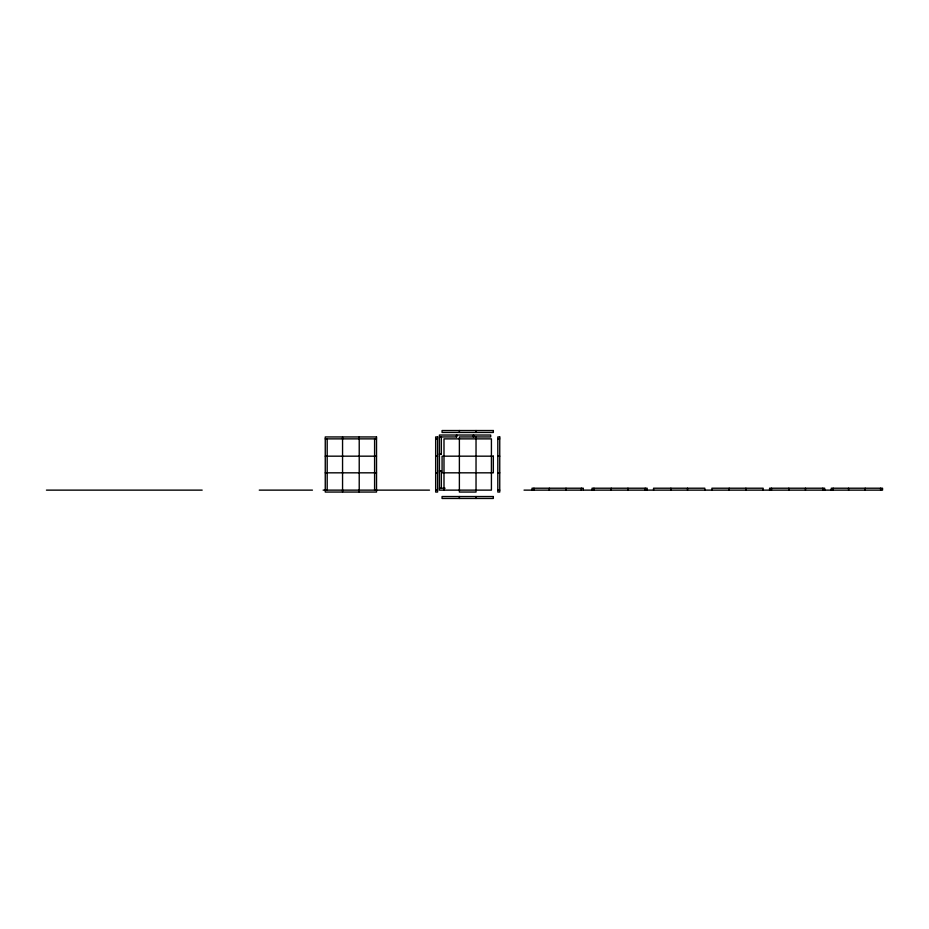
<?xml version="1.0" encoding="UTF-8"?>
<svg xmlns="http://www.w3.org/2000/svg" width="929" height="929" viewBox="0 0 929 929"><rect width="100%" height="100%" fill="white"/><g stroke="black" fill="none" stroke-linecap="round" stroke-linejoin="round"><path stroke-width="1.39" d="M439.417 436.944L456.72 436.944L456.72 435.027M325.255 438.871L376.524 438.871M435.666 438.871L437.594 438.871M497.816 438.871L499.744 438.871M439.417 454.037L441.345 454.037M439.417 454.246L441.345 454.246L441.345 436.944M325.255 456.174L376.524 456.174M435.666 456.174L437.594 456.174M497.816 456.174L499.744 456.174M439.417 470.91L441.345 470.91L441.345 488.213M439.417 471.119L441.345 471.119M325.255 472.826L376.524 472.826M435.666 472.826L437.594 472.826M497.816 472.826L499.744 472.826M439.417 488.213L445.119 488.213M46.45 490.129L202.162 490.129M259.261 490.129L312.446 490.129M323.129 490.129L325.057 490.129M325.255 490.129L429.5 490.129M435.666 490.129L437.594 490.129M497.816 490.129L499.744 490.129M524.037 490.129L583.307 490.129L583.307 488.213L532.038 488.213L532.038 490.129M584.039 490.129L882.55 490.129L882.55 488.213L831.292 488.213L831.292 490.129M880.622 488.213L880.622 490.129M865.247 488.213L865.247 490.129M848.583 488.213L848.583 490.129M833.208 488.213L833.208 490.129M824.685 490.129L824.685 488.213L769.584 488.213L769.584 490.129M822.769 488.213L822.769 490.129M805.466 488.213L805.466 490.129M788.802 488.213L788.802 490.129M771.5 488.213L771.5 490.129M763.173 490.129L763.173 488.213L711.916 488.213L711.916 490.129M745.871 488.213L745.871 490.129M729.207 488.213L729.207 490.129M704.821 490.129L704.821 488.213L653.563 488.213L653.563 490.129M687.518 488.213L687.518 490.129M670.866 488.213L670.866 490.129M647.153 490.129L647.153 488.213L592.052 488.213L592.052 490.129M645.225 488.213L645.225 490.129M627.934 488.213L627.934 490.129M611.27 488.213L611.27 490.129M593.968 488.213L593.968 490.129M581.38 488.213L581.38 490.129M566.005 488.213L566.005 490.129M549.341 488.213L549.341 490.129M533.966 488.213L533.966 490.129M476.031 430.533L476.031 432.461M476.031 436.944L476.031 492.056L459.379 492.056L459.379 436.944L490.686 436.944L490.686 435.027L439.417 435.027L439.417 490.129L491.418 490.129L491.418 438.871L443.992 438.871L443.992 490.129M476.031 496.539L476.031 498.467M473.593 435.027L473.593 436.944M473.384 435.027L473.384 436.944M459.379 430.533L459.379 432.461M459.379 496.539L459.379 498.467M456.511 435.027L456.511 436.944M374.596 438.871L374.596 490.129M359.221 436.944L359.221 492.056M342.557 436.944L342.557 492.056M327.182 438.871L327.182 490.129M493.334 430.533L442.076 430.533L442.076 432.461L493.334 432.461L493.334 430.533M376.524 436.944L325.255 436.944L325.255 492.056L376.524 492.056L376.524 436.944M437.594 436.944L435.666 436.944L435.666 492.056L437.594 492.056L437.594 436.944M499.744 436.944L497.816 436.944L497.816 492.056L499.744 492.056L499.744 436.944M493.334 456.174L442.076 456.174L442.076 472.826L493.334 472.826L493.334 456.174M493.334 496.539L442.076 496.539L442.076 498.467L493.334 498.467L493.334 496.539"/></g></svg>
